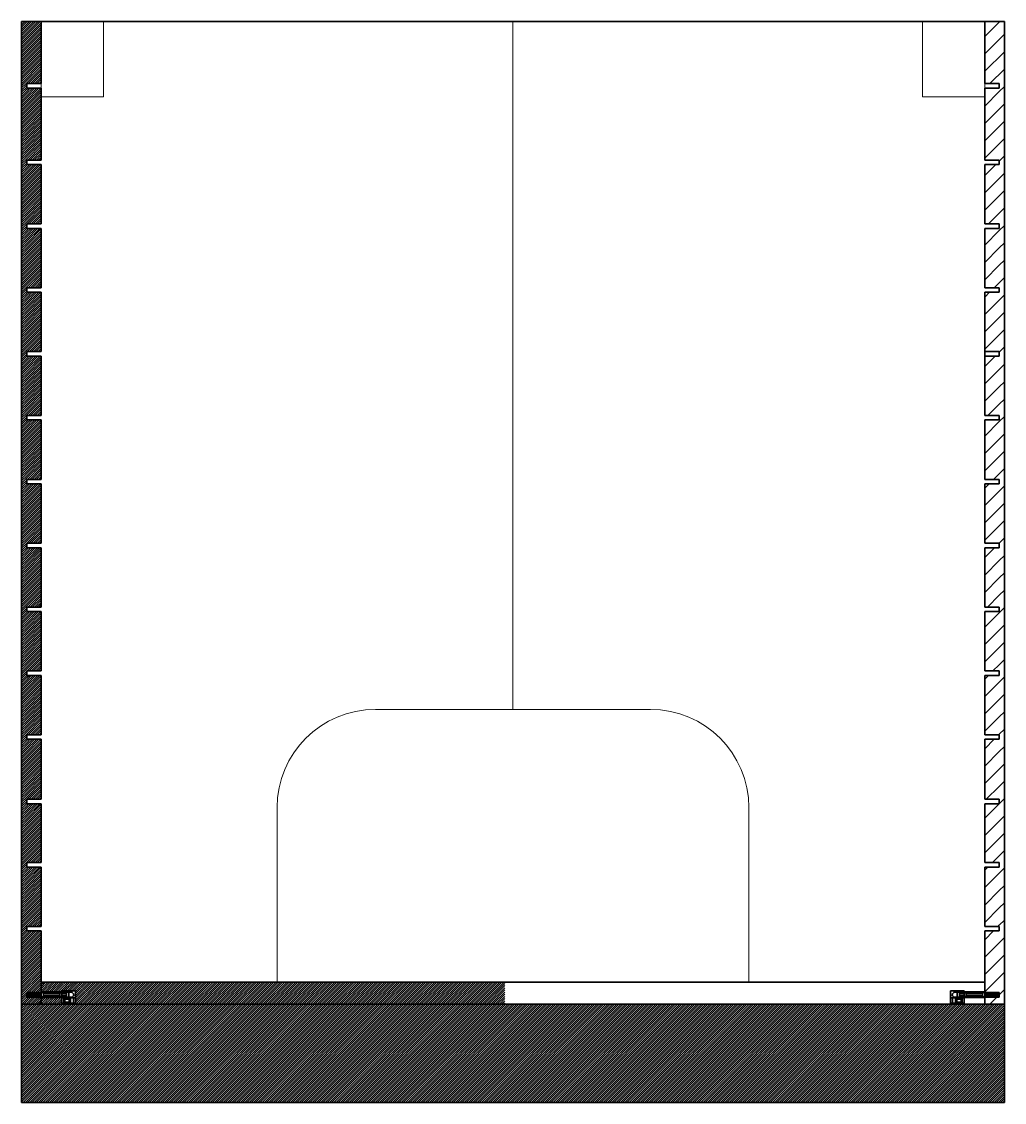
# Model space of a CAD drawing. Header units: inches. Extents: x -714 to 916, y -628 to 501.
# Drawn here: x 313.1 to 393.1, y -552.6 to -464.6 of the extents above; entities that cross this region are included whole.
import ezdxf

# ---------------------------------------------------------------- set-up
doc = ezdxf.new("R2010")
doc.units = ezdxf.units.IN
doc.header["$MEASUREMENT"] = 0
doc.layers.add('A-ELEV-MBE', color=7, linetype='Continuous', lineweight=18)
doc.layers.add('A-SECT-MCUT', color=7, linetype='Continuous', lineweight=35)
doc.layers.add('SEZIONE', color=252, linetype='Continuous')
pattern_1 = [(45, (1136.121, -432.5636), (-0.7071068, 0.7071068), [])]

msp = doc.modelspace()

# ---------------------------------------------------------------- hatches: boundary and pattern name
at = {"layer": 'SEZIONE'}
h = msp.add_hatch(dxfattribs=at)
h.set_pattern_fill('ANSI31', color=256)
h.paths.add_polyline_path([(314.683, -464.633), (313.083, -464.633), (313.083, -469.676), (313.51, -469.676), (314.683, -469.676)])
h = msp.add_hatch(dxfattribs=at)
h.set_pattern_fill('ANSI31', color=256, scale=8)
h.set_pattern_definition(pattern_1)
h.paths.add_polyline_path([(391.483, -464.633), (393.083, -464.633), (393.083, -469.676), (392.657, -469.676), (391.483, -469.676)])
h = msp.add_hatch(dxfattribs=at)
h.set_pattern_fill('ANSI31', color=256)
h.paths.add_polyline_path([(313.51, -469.676), (313.083, -469.676), (313.083, -538.671), (313.51, -538.671)])
h = msp.add_hatch(dxfattribs=at)
h.set_pattern_fill('ANSI31', color=256, scale=8)
h.set_pattern_definition(pattern_1)
h.paths.add_polyline_path([(392.657, -469.676), (393.083, -469.676), (393.083, -538.671), (392.657, -538.671)])
h = msp.add_hatch(dxfattribs=at)
h.set_pattern_fill('ANSI31', color=256)
h.paths.add_polyline_path([(314.683, -470.041), (313.51, -470.041), (313.51, -475.906), (314.683, -475.906)])
h = msp.add_hatch(dxfattribs=at)
h.set_pattern_fill('ANSI31', color=256, scale=8)
h.set_pattern_definition(pattern_1)
h.paths.add_polyline_path([(391.483, -470.041), (392.657, -470.041), (392.657, -475.906), (391.483, -475.906)])
h = msp.add_hatch(dxfattribs=at)
h.set_pattern_fill('ANSI31', color=256)
h.paths.add_polyline_path([(314.683, -476.271), (313.51, -476.271), (313.51, -481.106), (314.683, -481.106)])
h = msp.add_hatch(dxfattribs=at)
h.set_pattern_fill('ANSI31', color=256, scale=8)
h.set_pattern_definition(pattern_1)
h.paths.add_polyline_path([(391.483, -476.271), (392.657, -476.271), (392.657, -481.106), (391.483, -481.106)])
h = msp.add_hatch(dxfattribs=at)
h.set_pattern_fill('ANSI31', color=256)
h.paths.add_polyline_path([(314.683, -481.471), (313.51, -481.471), (313.51, -486.27), (314.683, -486.27)])
h = msp.add_hatch(dxfattribs=at)
h.set_pattern_fill('ANSI31', color=256, scale=8)
h.set_pattern_definition(pattern_1)
h.paths.add_polyline_path([(391.483, -481.471), (392.657, -481.471), (392.657, -486.27), (391.483, -486.27)])
h = msp.add_hatch(dxfattribs=at)
h.set_pattern_fill('ANSI31', color=256)
h.paths.add_polyline_path([(314.683, -486.671), (313.51, -486.671), (313.51, -491.506), (314.683, -491.506)])
h = msp.add_hatch(dxfattribs=at)
h.set_pattern_fill('ANSI31', color=256, scale=8)
h.set_pattern_definition(pattern_1)
h.paths.add_polyline_path([(391.483, -486.671), (392.657, -486.671), (392.657, -491.506), (391.483, -491.506)])
h = msp.add_hatch(dxfattribs=at)
h.set_pattern_fill('ANSI31', color=256)
h.paths.add_polyline_path([(314.683, -491.871), (313.51, -491.871), (313.51, -496.706), (314.683, -496.706)])
h = msp.add_hatch(dxfattribs=at)
h.set_pattern_fill('ANSI31', color=256, scale=8)
h.set_pattern_definition(pattern_1)
h.paths.add_polyline_path([(391.483, -491.871), (392.657, -491.871), (392.657, -496.706), (391.483, -496.706)])
h = msp.add_hatch(dxfattribs=at)
h.set_pattern_fill('ANSI31', color=256)
h.paths.add_polyline_path([(314.683, -497.071), (313.51, -497.071), (313.51, -501.906), (314.683, -501.906)])
h = msp.add_hatch(dxfattribs=at)
h.set_pattern_fill('ANSI31', color=256, scale=8)
h.set_pattern_definition(pattern_1)
h.paths.add_polyline_path([(391.483, -497.071), (392.657, -497.071), (392.657, -501.906), (391.483, -501.906)])
h = msp.add_hatch(dxfattribs=at)
h.set_pattern_fill('ANSI31', color=256)
h.paths.add_polyline_path([(314.683, -502.271), (313.51, -502.271), (313.51, -507.106), (314.683, -507.106)])
h = msp.add_hatch(dxfattribs=at)
h.set_pattern_fill('ANSI31', color=256, scale=8)
h.set_pattern_definition(pattern_1)
h.paths.add_polyline_path([(391.483, -502.271), (392.657, -502.271), (392.657, -507.106), (391.483, -507.106)])
h = msp.add_hatch(dxfattribs=at)
h.set_pattern_fill('ANSI31', color=256)
h.paths.add_polyline_path([(314.683, -507.471), (313.51, -507.471), (313.51, -512.306), (314.683, -512.306)])
h = msp.add_hatch(dxfattribs=at)
h.set_pattern_fill('ANSI31', color=256, scale=8)
h.set_pattern_definition(pattern_1)
h.paths.add_polyline_path([(391.483, -507.471), (392.657, -507.471), (392.657, -512.306), (391.483, -512.306)])
h = msp.add_hatch(dxfattribs=at)
h.set_pattern_fill('ANSI31', color=256)
h.paths.add_polyline_path([(314.683, -512.671), (313.51, -512.671), (313.51, -517.506), (314.683, -517.506)])
h = msp.add_hatch(dxfattribs=at)
h.set_pattern_fill('ANSI31', color=256, scale=8)
h.set_pattern_definition(pattern_1)
h.paths.add_polyline_path([(391.483, -512.671), (392.657, -512.671), (392.657, -517.506), (391.483, -517.506)])
h = msp.add_hatch(dxfattribs=at)
h.set_pattern_fill('ANSI31', color=256)
h.paths.add_polyline_path([(314.683, -517.871), (313.51, -517.871), (313.51, -522.706), (314.683, -522.706)])
h = msp.add_hatch(dxfattribs=at)
h.set_pattern_fill('ANSI31', color=256, scale=8)
h.set_pattern_definition(pattern_1)
h.paths.add_polyline_path([(391.483, -517.871), (392.657, -517.871), (392.657, -522.706), (391.483, -522.706)])
h = msp.add_hatch(dxfattribs=at)
h.set_pattern_fill('ANSI31', color=256)
h.paths.add_polyline_path([(314.683, -523.071), (313.51, -523.071), (313.51, -527.952), (314.683, -527.952)])
h = msp.add_hatch(dxfattribs=at)
h.set_pattern_fill('ANSI31', color=256, scale=8)
h.set_pattern_definition(pattern_1)
h.paths.add_polyline_path([(391.483, -523.071), (392.657, -523.071), (392.657, -527.952), (391.483, -527.952)])
h = msp.add_hatch(dxfattribs=at)
h.set_pattern_fill('ANSI31', color=256)
h.paths.add_polyline_path([(314.683, -528.316), (313.51, -528.316), (313.51, -533.106), (314.683, -533.106)])
h = msp.add_hatch(dxfattribs=at)
h.set_pattern_fill('ANSI31', color=256, scale=8)
h.set_pattern_definition(pattern_1)
h.paths.add_polyline_path([(391.483, -528.316), (392.657, -528.316), (392.657, -533.106), (391.483, -533.106)])
h = msp.add_hatch(dxfattribs=at)
h.set_pattern_fill('ANSI31', color=256)
h.paths.add_polyline_path([(314.683, -533.471), (313.51, -533.471), (313.51, -538.306), (314.683, -538.306)])
h = msp.add_hatch(dxfattribs=at)
h.set_pattern_fill('ANSI31', color=256, scale=8)
h.set_pattern_definition(pattern_1)
h.paths.add_polyline_path([(391.483, -533.471), (392.657, -533.471), (392.657, -538.306), (391.483, -538.306)])
h = msp.add_hatch(dxfattribs=at)
h.set_pattern_fill('ANSI31', color=256)
h.paths.add_polyline_path([(314.683, -538.671), (313.51, -538.671), (313.083, -538.671), (313.083, -544.633), (314.683, -544.633), (314.683, -544.053), (313.51, -544.053), (313.51, -543.689), (314.683, -543.689), (314.683, -543.643)])
h = msp.add_hatch(dxfattribs=at)
h.set_pattern_fill('ANSI31', color=256, scale=8)
h.set_pattern_definition(pattern_1)
h.paths.add_polyline_path([(391.483, -538.671), (392.657, -538.671), (393.083, -538.671), (393.083, -544.633), (391.483, -544.633), (391.483, -544.053), (392.657, -544.053), (392.657, -543.689), (391.483, -543.689), (391.483, -543.643)])
h = msp.add_hatch(dxfattribs=at)
h.set_pattern_fill('ANSI31', color=256)
h.paths.add_polyline_path([(316.359, -542.833), (314.683, -542.833), (314.683, -543.643), (316.359, -543.643)])
h = msp.add_hatch(dxfattribs=at)
h.set_pattern_fill('ANSI31', color=256)
h.paths.add_polyline_path([(317.479, -542.833), (316.359, -542.833), (316.359, -543.557), (317.479, -543.557)])
h = msp.add_hatch(dxfattribs=at)
h.set_pattern_fill('ANSI31', color=256)
h.paths.add_polyline_path([(352.431, -542.833), (317.479, -542.833), (317.479, -544.633), (352.431, -544.633)])
h = msp.add_hatch(dxfattribs=at)
h.set_pattern_fill('ANSI31', color=256)
h.paths.add_polyline_path([(393.083, -544.633), (313.083, -544.633), (313.083, -552.633), (393.083, -552.633)])
h = msp.add_hatch(dxfattribs=at)
h.set_pattern_fill('ANSI31', color=256)
h.paths.add_polyline_path([(316.359, -544.1), (314.683, -544.1), (314.683, -544.633), (316.359, -544.633)])

# ---------------------------------------------------------------- linework, layer by layer
at = {"layer": 'A-ELEV-MBE', "transparency": 33554636}
for p, q in [((353.083, -464.633), (353.083, -520.633)), ((341.883, -520.633), (364.283, -520.633)), ((333.883, -542.833), (333.883, -528.633)), ((372.283, -542.833), (372.283, -528.633))]:
    msp.add_line(p, q, dxfattribs=at)
at = {"layer": 'A-ELEV-MBE'}
for points in [[(314.683, -464.633), (319.739, -464.633), (319.739, -470.757), (314.683, -470.757)], [(386.427, -464.633), (391.483, -464.633), (391.483, -470.757), (386.427, -470.757)]]:
    msp.add_lwpolyline(points, close=True, dxfattribs=at)
at = {"layer": 'A-ELEV-MBE', "transparency": 33554636}
for centre, start, end in [((341.883, -528.633), 90, 180), ((364.283, -528.633), 0, 90)]:
    msp.add_arc(centre, 8, start, end, dxfattribs=at)
at = {"layer": 'A-SECT-MCUT'}
for p, q in [((314.683, -464.633), (314.683, -469.676)), ((391.483, -464.633), (391.483, -469.676)), ((313.51, -469.676), (314.683, -469.676)), ((313.51, -470.041), (313.51, -469.676)), ((392.657, -469.676), (391.483, -469.676)), ((392.657, -470.041), (392.657, -469.676)), ((314.683, -470.041), (313.51, -470.041)), ((314.683, -470.041), (314.683, -475.906)), ((391.483, -470.041), (391.483, -475.906)), ((391.483, -470.041), (392.657, -470.041)), ((313.51, -475.906), (314.683, -475.906)), ((313.51, -476.271), (313.51, -475.906)), ((392.657, -475.906), (391.483, -475.906)), ((392.657, -476.271), (392.657, -475.906)), ((314.683, -476.271), (313.51, -476.271)), ((314.683, -476.271), (314.683, -481.106)), ((391.483, -476.271), (391.483, -481.106)), ((391.483, -476.271), (392.657, -476.271)), ((313.51, -481.106), (314.683, -481.106)), ((313.51, -481.471), (313.51, -481.106)), ((392.657, -481.106), (391.483, -481.106)), ((392.657, -481.471), (392.657, -481.106)), ((314.683, -481.471), (313.51, -481.471)), ((314.683, -481.471), (314.683, -486.233)), ((391.483, -481.471), (391.483, -486.233)), ((391.483, -481.471), (392.657, -481.471)), ((313.51, -486.306), (314.683, -486.306)), ((313.51, -486.671), (313.51, -486.306)), ((314.683, -486.233), (314.683, -486.306)), ((391.483, -486.233), (391.483, -486.306)), ((392.657, -486.306), (391.483, -486.306)), ((392.657, -486.671), (392.657, -486.306)), ((314.683, -486.671), (313.51, -486.671)), ((314.683, -486.671), (314.683, -491.506)), ((391.483, -486.671), (391.483, -496.706)), ((391.483, -486.671), (392.657, -486.671)), ((313.51, -491.506), (314.683, -491.506)), ((313.51, -491.871), (313.51, -491.506)), ((314.683, -491.871), (313.51, -491.871)), ((314.683, -491.871), (314.683, -496.706)), ((392.657, -491.506), (391.483, -491.506)), ((391.483, -491.871), (392.657, -491.871)), ((392.657, -491.871), (392.657, -491.506)), ((313.51, -496.706), (314.683, -496.706)), ((313.51, -497.071), (313.51, -496.706)), ((314.683, -497.071), (313.51, -497.071)), ((314.683, -497.071), (314.683, -501.906)), ((392.657, -496.706), (391.483, -496.706)), ((391.483, -497.071), (391.483, -501.906)), ((391.483, -497.071), (392.657, -497.071)), ((392.657, -497.071), (392.657, -496.706)), ((313.51, -501.906), (314.683, -501.906)), ((313.51, -502.271), (313.51, -501.906)), ((314.683, -502.271), (313.51, -502.271)), ((314.683, -502.271), (314.683, -507.106)), ((392.657, -501.906), (391.483, -501.906)), ((391.483, -502.271), (391.483, -507.106)), ((391.483, -502.271), (392.657, -502.271)), ((392.657, -502.271), (392.657, -501.906)), ((313.51, -507.106), (314.683, -507.106)), ((313.51, -507.471), (313.51, -507.106)), ((314.683, -507.471), (313.51, -507.471)), ((314.683, -507.471), (314.683, -512.306)), ((392.657, -507.106), (391.483, -507.106)), ((391.483, -507.471), (391.483, -512.306)), ((391.483, -507.471), (392.657, -507.471)), ((392.657, -507.471), (392.657, -507.106)), ((313.51, -512.306), (314.683, -512.306)), ((313.51, -512.671), (313.51, -512.306)), ((314.683, -512.671), (313.51, -512.671)), ((314.683, -512.671), (314.683, -517.506)), ((392.657, -512.306), (391.483, -512.306)), ((391.483, -512.671), (391.483, -517.506)), ((391.483, -512.671), (392.657, -512.671)), ((392.657, -512.671), (392.657, -512.306)), ((313.51, -517.506), (314.683, -517.506)), ((313.51, -517.871), (313.51, -517.506)), ((314.683, -517.871), (313.51, -517.871)), ((314.683, -517.871), (314.683, -522.706)), ((392.657, -517.506), (391.483, -517.506)), ((391.483, -517.871), (391.483, -522.706)), ((391.483, -517.871), (392.657, -517.871)), ((392.657, -517.871), (392.657, -517.506)), ((313.51, -522.706), (314.683, -522.706)), ((313.51, -523.071), (313.51, -522.706)), ((392.657, -522.706), (391.483, -522.706)), ((392.657, -523.071), (392.657, -522.706)), ((314.683, -523.071), (313.51, -523.071)), ((314.683, -523.071), (314.683, -527.952)), ((391.483, -523.071), (391.483, -527.952)), ((391.483, -523.071), (392.657, -523.071)), ((313.51, -527.952), (314.683, -527.952)), ((313.51, -528.316), (313.51, -527.952)), ((392.657, -527.952), (391.483, -527.952)), ((392.657, -528.316), (392.657, -527.952)), ((314.683, -528.316), (313.51, -528.316)), ((314.683, -528.316), (314.683, -533.106)), ((391.483, -528.316), (391.483, -533.106)), ((391.483, -528.316), (392.657, -528.316)), ((313.51, -533.106), (314.683, -533.106)), ((313.51, -533.471), (313.51, -533.106)), ((392.657, -533.106), (391.483, -533.106)), ((392.657, -533.471), (392.657, -533.106)), ((314.683, -533.471), (313.51, -533.471)), ((314.683, -533.471), (314.683, -538.306)), ((391.483, -533.471), (391.483, -538.306)), ((391.483, -533.471), (392.657, -533.471)), ((313.51, -538.306), (314.683, -538.306)), ((313.51, -538.671), (313.51, -538.306)), ((392.657, -538.306), (391.483, -538.306)), ((392.657, -538.671), (392.657, -538.306)), ((314.683, -538.671), (313.51, -538.671)), ((314.683, -538.671), (314.683, -544.633)), ((391.483, -538.671), (391.483, -544.633)), ((391.483, -538.671), (392.657, -538.671)), ((391.483, -542.833), (314.683, -542.833)), ((391.483, -544.633), (391.483, -542.833)), ((313.51, -543.689), (314.683, -543.689)), ((313.51, -544.053), (313.51, -543.689)), ((313.573, -543.689), (313.679, -544.054)), ((313.687, -543.689), (313.793, -544.054)), ((313.8, -543.689), (313.907, -544.054)), ((313.914, -543.689), (314.02, -544.054)), ((314.028, -543.689), (314.134, -544.054)), ((314.142, -543.689), (314.248, -544.054)), ((314.255, -543.689), (314.362, -544.054)), ((314.369, -543.689), (314.475, -544.054)), ((314.483, -543.689), (314.589, -544.054)), ((314.683, -544.1), (314.683, -543.643)), ((316.359, -543.643), (314.683, -543.643)), ((314.84, -543.738), (314.683, -543.643)), ((314.748, -543.682), (316.315, -543.681)), ((314.836, -543.719), (314.836, -543.719)), ((316.251, -543.737), (314.84, -543.738)), ((316.131, -543.795), (314.912, -543.795)), ((316.359, -543.643), (316.251, -543.737)), ((316.359, -543.661), (316.359, -543.557)), ((316.359, -543.557), (317.479, -543.557)), ((316.359, -543.557), (317.479, -543.557)), ((316.359, -544.1), (316.359, -543.643)), ((316.359, -543.672), (317.121, -543.672)), ((316.74, -543.795), (316.359, -543.795)), ((316.527, -543.795), (316.527, -543.672)), ((316.931, -543.672), (316.74, -543.672)), ((316.74, -544.072), (316.74, -543.672)), ((316.931, -543.672), (316.931, -544.072)), ((317.479, -544.133), (317.479, -543.557)), ((317.479, -543.557), (317.479, -544.633)), ((389.807, -543.557), (388.687, -543.557)), ((388.687, -544.133), (388.687, -543.557)), ((389.807, -543.557), (388.687, -543.557)), ((388.687, -543.557), (388.687, -544.633)), ((389.807, -543.672), (389.045, -543.672)), ((389.236, -543.672), (389.236, -544.072)), ((389.236, -543.672), (389.426, -543.672)), ((389.426, -544.072), (389.426, -543.672)), ((389.426, -543.795), (389.807, -543.795)), ((389.639, -543.795), (389.639, -543.672)), ((389.807, -543.661), (389.807, -543.557)), ((389.807, -544.1), (389.807, -543.643)), ((389.807, -543.643), (389.915, -543.737)), ((389.807, -543.643), (391.483, -543.643)), ((391.419, -543.682), (389.851, -543.681)), ((389.915, -543.737), (391.326, -543.738)), ((390.036, -543.795), (391.255, -543.795)), ((391.326, -543.738), (391.483, -543.643)), ((391.331, -543.719), (391.331, -543.719)), ((391.483, -544.1), (391.483, -543.643)), ((392.657, -543.689), (391.483, -543.689)), ((391.683, -543.689), (391.577, -544.054)), ((391.797, -543.689), (391.691, -544.054)), ((391.911, -543.689), (391.805, -544.054)), ((392.025, -543.689), (391.918, -544.054)), ((392.138, -543.689), (392.032, -544.054)), ((392.252, -543.689), (392.146, -544.054)), ((392.366, -543.689), (392.26, -544.054)), ((392.48, -543.689), (392.373, -544.054)), ((392.593, -543.689), (392.487, -544.054)), ((392.657, -544.053), (392.657, -543.689)), ((313.083, -544.633), (393.083, -544.633)), ((314.683, -544.053), (313.51, -544.053)), ((314.84, -544.005), (314.683, -544.1)), ((316.359, -544.1), (314.683, -544.1)), ((314.683, -544.1), (316.359, -544.1)), ((316.318, -544.063), (314.739, -544.066)), ((314.836, -543.872), (314.836, -543.872)), ((316.252, -544.005), (314.84, -544.005)), ((314.912, -543.948), (316.131, -543.948)), ((316.207, -543.872), (316.207, -543.872)), ((316.359, -544.1), (316.252, -544.005)), ((316.74, -543.948), (316.359, -543.948)), ((316.359, -544.633), (316.359, -544.072)), ((316.359, -544.072), (317.121, -544.072)), ((316.359, -544.633), (316.359, -544.1)), ((316.359, -544.133), (317.034, -544.133)), ((316.359, -544.557), (317.034, -544.557)), ((316.359, -544.633), (317.479, -544.633)), ((316.527, -544.072), (316.527, -543.948)), ((316.527, -544.557), (316.527, -544.133)), ((316.588, -544.217), (316.957, -544.217)), ((316.588, -544.473), (316.588, -544.217)), ((316.588, -544.473), (316.957, -544.473)), ((316.931, -544.072), (316.74, -544.072)), ((316.957, -544.473), (316.957, -544.217)), ((317.034, -544.133), (317.034, -544.557)), ((317.072, -544.133), (317.479, -544.133)), ((317.072, -544.133), (317.072, -544.557)), ((317.072, -544.557), (317.479, -544.557)), ((317.312, -544.557), (317.312, -544.133)), ((317.479, -544.633), (317.479, -544.557)), ((389.095, -544.133), (388.687, -544.133)), ((388.687, -544.633), (388.687, -544.557)), ((389.095, -544.557), (388.687, -544.557)), ((389.807, -544.633), (388.687, -544.633)), ((388.855, -544.557), (388.855, -544.133)), ((389.807, -544.072), (389.045, -544.072)), ((389.095, -544.133), (389.095, -544.557)), ((389.807, -544.133), (389.133, -544.133)), ((389.133, -544.133), (389.133, -544.557)), ((389.807, -544.557), (389.133, -544.557)), ((389.578, -544.217), (389.209, -544.217)), ((389.209, -544.473), (389.209, -544.217)), ((389.578, -544.473), (389.209, -544.473)), ((389.236, -544.072), (389.426, -544.072)), ((389.426, -543.948), (389.807, -543.948)), ((389.578, -544.473), (389.578, -544.217)), ((389.639, -544.072), (389.639, -543.948)), ((389.639, -544.557), (389.639, -544.133)), ((389.807, -544.1), (389.914, -544.005)), ((389.807, -544.633), (389.807, -544.072)), ((389.807, -544.1), (391.483, -544.1)), ((389.807, -544.633), (389.807, -544.1)), ((391.483, -544.1), (389.807, -544.1)), ((389.848, -544.063), (391.428, -544.066)), ((389.914, -544.005), (391.326, -544.005)), ((389.959, -543.872), (389.959, -543.872)), ((391.255, -543.948), (390.036, -543.948)), ((391.326, -544.005), (391.483, -544.1)), ((391.331, -543.872), (391.331, -543.872)), ((391.483, -544.053), (392.657, -544.053))]:
    msp.add_line(p, q, dxfattribs=at)
msp.add_lwpolyline([(313.083, -552.633), (393.083, -552.633), (393.083, -464.633), (313.083, -464.633)], close=True, dxfattribs=at)
for points in [[(313.51, -543.764), (314.683, -543.764)], [(392.657, -543.764), (391.483, -543.764)], [(314.683, -543.979), (313.51, -543.979)], [(391.483, -543.979), (392.657, -543.979)]]:
    msp.add_lwpolyline(points, dxfattribs=at)
for centre, radius, start, end in [((314.912, -543.872), 0.0762, 90, 180), ((316.131, -543.872), 0.0762, 0, 90), ((317.121, -543.872), 0.2, 270, 90), ((389.045, -543.872), 0.2, 90, 270), ((390.036, -543.872), 0.0762, 90, 180), ((391.255, -543.872), 0.0762, 0, 90), ((314.912, -543.872), 0.0762, 180, 270), ((316.131, -543.872), 0.0762, 270, 0), ((390.036, -543.872), 0.0762, 180, 270), ((391.255, -543.872), 0.0762, 270, 0)]:
    msp.add_arc(centre, radius, start, end, dxfattribs=at)
at = {"layer": 'SEZIONE'}
msp.add_lwpolyline([(314.683, -483.408), (314.683, -483.408), (314.683, -483.408), (314.683, -483.408)], close=True, dxfattribs=at)

doc.saveas('drawing.dxf')
